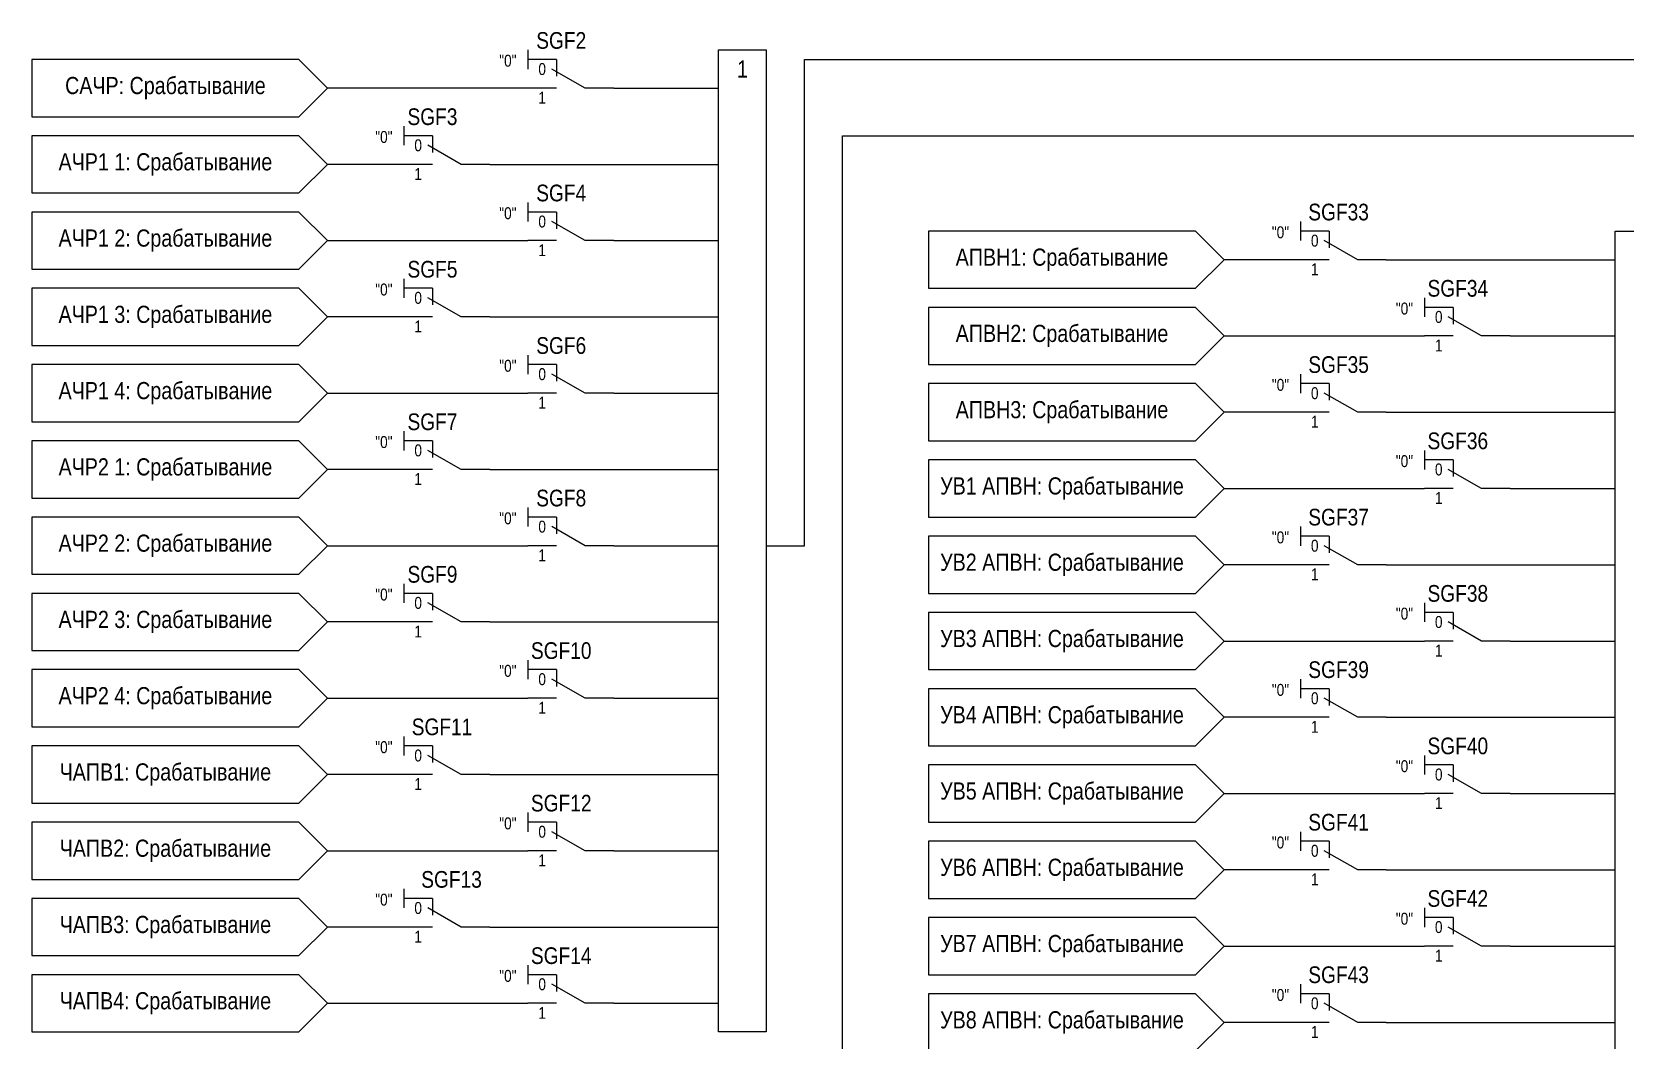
# Model space of a CAD drawing. Header units: millimetres. Extents: x -6343 to 676, y -1039 to 887.
# Drawn here: x 347 to 514, y 427.1 to 532.9 of the extents above; entities that cross this region are included whole.
import ezdxf
from ezdxf.enums import TextEntityAlignment as Align

# ---------------------------------------------------------------- set-up
doc = ezdxf.new("R2010")
doc.units = ezdxf.units.MM
doc.layers.add('Основная', color=7, linetype='Continuous')
doc.styles.add('2.5_Gost_RD', font='ARIALN.TTF', dxfattribs={"height": 2.5})
doc.styles.add('3.5_Gost_RD', font='ARIALN.TTF', dxfattribs={"height": 3.5})
doc.styles.add('Вывод', font='ARIALN.TTF', dxfattribs={"height": 2.5})
doc.styles.add('Компонент', font='ARIALN.TTF', dxfattribs={"height": 3.5})

# ---------------------------------------------------------------- blocks, each defined once
blk = doc.blocks.new('*U79')
at = {"layer": 'Основная', "color": 0}
blk.add_line((0, 0), (7, 4), dxfattribs=at)
at = {"layer": 'Основная', "ltscale": 0.35}
blk.add_line((6, 6), (6, 2.5), dxfattribs=at)
blk = doc.blocks.new('*U127')
at = {"layer": 'Основная', "color": 0}
for p, q in [((-3, 6), (-9, 6)), ((-3, 0), (-9, 0)), ((9, 0), (3, 0))]:
    blk.add_line(p, q, dxfattribs=at)
at = {"layer": 'Основная', "ltscale": 0.25, "xscale": -1}
blk.add_blockref('*U79', (3, 0), dxfattribs=at)
at = {"layer": 'Основная'}
for tag, height, style, p in [('ОУ', 3.5, 'Компонент', (-2, 10)), ('В1', 2.5, 'Вывод', (-13, 6)), ('В2', 2.5, 'Вывод', (-6, 4)), ('В3', 2.5, 'Вывод', (-6, -2))]:
    blk.add_attdef(tag, text='', height=height, dxfattribs=dict(at, style=style)).set_placement(p, align=Align.MIDDLE_CENTER)
blk = doc.blocks.new('*U129')
at = {"layer": 'Основная', "color": 0}
for p, q in [((-3, 6), (-9, 6)), ((-3, 0), (-9, 0)), ((9, 0), (3, 0))]:
    blk.add_line(p, q, dxfattribs=at)
at = {"layer": 'Основная', "ltscale": 0.25, "xscale": -1}
blk.add_blockref('*U79', (3, 0), dxfattribs=at)
at = {"layer": 'Основная'}
for tag, height, style, p in [('ОУ', 3.5, 'Компонент', (-3, 10)), ('В1', 2.5, 'Вывод', (-13, 6)), ('В2', 2.5, 'Вывод', (-6, 4)), ('В3', 2.5, 'Вывод', (-6, -2))]:
    blk.add_attdef(tag, text='', height=height, dxfattribs=dict(at, style=style)).set_placement(p, align=Align.MIDDLE_CENTER)
blk = doc.blocks.new('*U130')
at = {"layer": 'Основная', "color": 0}
for p, q in [((-3, 6), (-9, 6)), ((-3, 0), (-9, 0)), ((9, 0), (3, 0))]:
    blk.add_line(p, q, dxfattribs=at)
at = {"layer": 'Основная', "ltscale": 0.25, "xscale": -1}
blk.add_blockref('*U79', (3, 0), dxfattribs=at)
at = {"layer": 'Основная'}
for tag, height, style, p in [('ОУ', 3.5, 'Компонент', (-1, 10)), ('В1', 2.5, 'Вывод', (-13, 6)), ('В2', 2.5, 'Вывод', (-6, 4)), ('В3', 2.5, 'Вывод', (-6, -2))]:
    blk.add_attdef(tag, text='', height=height, dxfattribs=dict(at, style=style)).set_placement(p, align=Align.MIDDLE_CENTER)
blk = doc.blocks.new('*U128')
at = {"layer": 'Основная', "color": 0}
for p, q in [((-3, 6), (-9, 6)), ((-3, 0), (-9, 0)), ((9, 0), (3, 0))]:
    blk.add_line(p, q, dxfattribs=at)
at = {"layer": 'Основная', "ltscale": 0.25, "xscale": -1}
blk.add_blockref('*U79', (3, 0), dxfattribs=at)
at = {"layer": 'Основная'}
for tag, height, style, p in [('ОУ', 3.5, 'Компонент', (1, 10)), ('В1', 2.5, 'Вывод', (-13, 6)), ('В2', 2.5, 'Вывод', (-6, 4)), ('В3', 2.5, 'Вывод', (-6, -2))]:
    blk.add_attdef(tag, text='', height=height, dxfattribs=dict(at, style=style)).set_placement(p, align=Align.MIDDLE_CENTER)

msp = doc.modelspace()

# ---------------------------------------------------------------- linework, layer by layer
at = {"ltscale": 100}
for p, q in [((399, 527), (378, 527)), ((408, 511), (419, 511)), ((502, 501), (513, 501)), ((408, 495), (419, 495)), ((502, 485), (513, 485)), ((408, 479), (419, 479)), ((502, 469), (513, 469)), ((408, 463), (419, 463)), ((502, 453), (513, 453)), ((408, 447), (419, 447)), ((502, 437), (513, 437)), ((408, 431), (419, 431))]:
    msp.add_line(p, q, dxfattribs=at)
at = {"linetype": 'ByBlock', "ltscale": 10}
for p, q in [((386, 519), (378, 519)), ((395, 519), (419, 519)), ((480, 509), (472, 509)), ((489, 509), (513, 509)), ((386, 503), (378, 503)), ((395, 503), (419, 503)), ((480, 493), (472, 493)), ((489, 493), (513, 493)), ((386, 487), (378, 487)), ((395, 487), (419, 487)), ((480, 477), (472, 477)), ((489, 477), (513, 477)), ((386, 471), (378, 471)), ((395, 471), (419, 471)), ((480, 461), (472, 461)), ((489, 461), (513, 461)), ((386, 455), (378, 455)), ((395, 455), (419, 455)), ((480, 445), (472, 445)), ((489, 445), (513, 445)), ((386, 439), (378, 439)), ((395, 439), (419, 439)), ((480, 429), (472, 429)), ((489, 429), (513, 429))]:
    msp.add_line(p, q, dxfattribs=at)
at = {"ltscale": 100}
for points in [[(424, 479), (428, 479), (428, 530), (631, 530)], [(424, 357), (432, 357), (432, 522), (631, 522)]]:
    msp.add_lwpolyline(points, dxfattribs=at)
at = {"layer": 'Основная', "ltscale": 100}
for p, q in [((399, 531), (399, 529)), ((408, 527), (419, 527)), ((386, 523), (386, 521)), ((399, 515), (399, 513)), ((480, 513), (480, 511)), ((378, 511), (399, 511)), ((386, 507), (386, 505)), ((493, 505), (493, 503)), ((472, 501), (493, 501)), ((399, 499), (399, 497)), ((480, 497), (480, 495)), ((378, 495), (399, 495)), ((386, 491), (386, 489)), ((493, 489), (493, 487)), ((472, 485), (493, 485)), ((399, 483), (399, 481)), ((480, 481), (480, 479)), ((378, 479), (399, 479)), ((386, 475), (386, 473)), ((493, 473), (493, 471)), ((472, 469), (493, 469)), ((399, 467), (399, 465)), ((480, 465), (480, 463)), ((378, 463), (399, 463)), ((386, 459), (386, 457)), ((493, 457), (493, 455)), ((472, 453), (493, 453)), ((399, 451), (399, 449)), ((480, 449), (480, 447)), ((378, 447), (399, 447)), ((386, 443), (386, 441)), ((493, 441), (493, 439)), ((472, 437), (493, 437)), ((399, 435), (399, 433)), ((480, 433), (480, 431)), ((378, 431), (399, 431))]:
    msp.add_line(p, q, dxfattribs=at)
at = {"layer": 'Основная', "color": 0, "ltscale": 100}
for points in [[(378, 527), (375, 530), (347, 530), (347, 524), (375, 524), (378, 527)], [(378, 519), (375, 522), (347, 522), (347, 516), (375, 516), (378, 519)], [(378, 511), (375, 514), (347, 514), (347, 508), (375, 508), (378, 511)], [(472, 509), (469, 512), (441, 512), (441, 506), (469, 506), (472, 509)], [(378, 503), (375, 506), (347, 506), (347, 500), (375, 500), (378, 503)], [(472, 501), (469, 504), (441, 504), (441, 498), (469, 498), (472, 501)], [(378, 495), (375, 498), (347, 498), (347, 492), (375, 492), (378, 495)], [(472, 493), (469, 496), (441, 496), (441, 490), (469, 490), (472, 493)], [(378, 487), (375, 490), (347, 490), (347, 484), (375, 484), (378, 487)], [(472, 485), (469, 488), (441, 488), (441, 482), (469, 482), (472, 485)], [(378, 479), (375, 482), (347, 482), (347, 476), (375, 476), (378, 479)], [(472, 477), (469, 480), (441, 480), (441, 474), (469, 474), (472, 477)], [(378, 471), (375, 474), (347, 474), (347, 468), (375, 468), (378, 471)], [(472, 469), (469, 472), (441, 472), (441, 466), (469, 466), (472, 469)], [(378, 463), (375, 466), (347, 466), (347, 460), (375, 460), (378, 463)], [(472, 461), (469, 464), (441, 464), (441, 458), (469, 458), (472, 461)], [(378, 455), (375, 458), (347, 458), (347, 452), (375, 452), (378, 455)], [(472, 453), (469, 456), (441, 456), (441, 450), (469, 450), (472, 453)], [(378, 447), (375, 450), (347, 450), (347, 444), (375, 444), (378, 447)], [(472, 445), (469, 448), (441, 448), (441, 442), (469, 442), (472, 445)], [(378, 439), (375, 442), (347, 442), (347, 436), (375, 436), (378, 439)], [(472, 437), (469, 440), (441, 440), (441, 434), (469, 434), (472, 437)], [(378, 431), (375, 434), (347, 434), (347, 428), (375, 428), (378, 431)], [(472, 429), (469, 432), (441, 432), (441, 426), (469, 426), (472, 429)]]:
    msp.add_lwpolyline(points, dxfattribs=at)
at = {"layer": 'Основная', "ltscale": 100}
for points in [[(419, 531), (424, 531), (424, 428), (419, 428)], [(513, 512), (518, 512), (518, 370), (513, 370)]]:
    msp.add_lwpolyline(points, close=True, dxfattribs=at)
for points in [[(408, 527), (419, 527)], [(378, 511), (399, 511)], [(472, 501), (493, 501)], [(378, 495), (399, 495)], [(472, 485), (493, 485)], [(378, 479), (399, 479)], [(472, 469), (493, 469)], [(378, 463), (399, 463)], [(472, 453), (493, 453)], [(378, 447), (399, 447)], [(472, 437), (493, 437)], [(378, 431), (399, 431)]]:
    msp.add_lwpolyline(points, dxfattribs=at)

# ---------------------------------------------------------------- block references
at = {"layer": 'Основная', "ltscale": 0.25}
ref = msp.add_blockref('*U127', (403.5, 527), dxfattribs=dict(at, xscale=0.5, yscale=0.5, zscale=0.5))
ref.add_attrib('ОУ', 'SGF2', dxfattribs={"height": 1.75, "style": 'Компонент'}).set_placement((402.5, 532), align=Align.MIDDLE_CENTER)
ref.add_attrib('В2', '0', dxfattribs={"height": 1.25, "style": 'Вывод'}).set_placement((400.5, 529), align=Align.MIDDLE_CENTER)
ref.add_attrib('В3', '1', dxfattribs={"height": 1.25, "style": 'Вывод'}).set_placement((400.5, 526), align=Align.MIDDLE_CENTER)
ref = msp.add_blockref('*U129', (390.5, 519), dxfattribs=dict(at, xscale=0.5, yscale=0.5, zscale=0.5))
ref.add_attrib('ОУ', 'SGF3', dxfattribs={"height": 1.75, "style": 'Компонент'}).set_placement((389, 524), align=Align.MIDDLE_CENTER)
ref.add_attrib('В2', '0', dxfattribs={"height": 1.25, "style": 'Вывод'}).set_placement((387.5, 521), align=Align.MIDDLE_CENTER)
ref.add_attrib('В3', '1', dxfattribs={"height": 1.25, "style": 'Вывод'}).set_placement((387.5, 518), align=Align.MIDDLE_CENTER)
ref = msp.add_blockref('*U127', (403.5, 511), dxfattribs=dict(at, xscale=0.5, yscale=0.5, zscale=0.5))
ref.add_attrib('ОУ', 'SGF4', dxfattribs={"height": 1.75, "style": 'Компонент'}).set_placement((402.5, 516), align=Align.MIDDLE_CENTER)
ref.add_attrib('В2', '0', dxfattribs={"height": 1.25, "style": 'Вывод'}).set_placement((400.5, 513), align=Align.MIDDLE_CENTER)
ref.add_attrib('В3', '1', dxfattribs={"height": 1.25, "style": 'Вывод'}).set_placement((400.5, 510), align=Align.MIDDLE_CENTER)
ref = msp.add_blockref('*U130', (484.5, 509), dxfattribs=dict(at, xscale=0.5, yscale=0.5, zscale=0.5))
ref.add_attrib('ОУ', 'SGF33', dxfattribs={"height": 1.75, "style": 'Компонент'}).set_placement((484, 514), align=Align.MIDDLE_CENTER)
ref.add_attrib('В2', '0', dxfattribs={"height": 1.25, "style": 'Вывод'}).set_placement((481.5, 511), align=Align.MIDDLE_CENTER)
ref.add_attrib('В3', '1', dxfattribs={"height": 1.25, "style": 'Вывод'}).set_placement((481.5, 508), align=Align.MIDDLE_CENTER)
ref = msp.add_blockref('*U129', (390.5, 503), dxfattribs=dict(at, xscale=0.5, yscale=0.5, zscale=0.5))
ref.add_attrib('ОУ', 'SGF5', dxfattribs={"height": 1.75, "style": 'Компонент'}).set_placement((389, 508), align=Align.MIDDLE_CENTER)
ref.add_attrib('В2', '0', dxfattribs={"height": 1.25, "style": 'Вывод'}).set_placement((387.5, 505), align=Align.MIDDLE_CENTER)
ref.add_attrib('В3', '1', dxfattribs={"height": 1.25, "style": 'Вывод'}).set_placement((387.5, 502), align=Align.MIDDLE_CENTER)
ref = msp.add_blockref('*U127', (497.5, 501), dxfattribs=dict(at, xscale=0.5, yscale=0.5, zscale=0.5))
ref.add_attrib('ОУ', 'SGF34', dxfattribs={"height": 1.75, "style": 'Компонент'}).set_placement((496.5, 506), align=Align.MIDDLE_CENTER)
ref.add_attrib('В2', '0', dxfattribs={"height": 1.25, "style": 'Вывод'}).set_placement((494.5, 503), align=Align.MIDDLE_CENTER)
ref.add_attrib('В3', '1', dxfattribs={"height": 1.25, "style": 'Вывод'}).set_placement((494.5, 500), align=Align.MIDDLE_CENTER)
ref = msp.add_blockref('*U127', (403.5, 495), dxfattribs=dict(at, xscale=0.5, yscale=0.5, zscale=0.5))
ref.add_attrib('ОУ', 'SGF6', dxfattribs={"height": 1.75, "style": 'Компонент'}).set_placement((402.5, 500), align=Align.MIDDLE_CENTER)
ref.add_attrib('В2', '0', dxfattribs={"height": 1.25, "style": 'Вывод'}).set_placement((400.5, 497), align=Align.MIDDLE_CENTER)
ref.add_attrib('В3', '1', dxfattribs={"height": 1.25, "style": 'Вывод'}).set_placement((400.5, 494), align=Align.MIDDLE_CENTER)
ref = msp.add_blockref('*U130', (484.5, 493), dxfattribs=dict(at, xscale=0.5, yscale=0.5, zscale=0.5))
ref.add_attrib('ОУ', 'SGF35', dxfattribs={"height": 1.75, "style": 'Компонент'}).set_placement((484, 498), align=Align.MIDDLE_CENTER)
ref.add_attrib('В2', '0', dxfattribs={"height": 1.25, "style": 'Вывод'}).set_placement((481.5, 495), align=Align.MIDDLE_CENTER)
ref.add_attrib('В3', '1', dxfattribs={"height": 1.25, "style": 'Вывод'}).set_placement((481.5, 492), align=Align.MIDDLE_CENTER)
ref = msp.add_blockref('*U129', (390.5, 487), dxfattribs=dict(at, xscale=0.5, yscale=0.5, zscale=0.5))
ref.add_attrib('ОУ', 'SGF7', dxfattribs={"height": 1.75, "style": 'Компонент'}).set_placement((389, 492), align=Align.MIDDLE_CENTER)
ref.add_attrib('В2', '0', dxfattribs={"height": 1.25, "style": 'Вывод'}).set_placement((387.5, 489), align=Align.MIDDLE_CENTER)
ref.add_attrib('В3', '1', dxfattribs={"height": 1.25, "style": 'Вывод'}).set_placement((387.5, 486), align=Align.MIDDLE_CENTER)
ref = msp.add_blockref('*U127', (497.5, 485), dxfattribs=dict(at, xscale=0.5, yscale=0.5, zscale=0.5))
ref.add_attrib('ОУ', 'SGF36', dxfattribs={"height": 1.75, "style": 'Компонент'}).set_placement((496.5, 490), align=Align.MIDDLE_CENTER)
ref.add_attrib('В2', '0', dxfattribs={"height": 1.25, "style": 'Вывод'}).set_placement((494.5, 487), align=Align.MIDDLE_CENTER)
ref.add_attrib('В3', '1', dxfattribs={"height": 1.25, "style": 'Вывод'}).set_placement((494.5, 484), align=Align.MIDDLE_CENTER)
ref = msp.add_blockref('*U127', (403.5, 479), dxfattribs=dict(at, xscale=0.5, yscale=0.5, zscale=0.5))
ref.add_attrib('ОУ', 'SGF8', dxfattribs={"height": 1.75, "style": 'Компонент'}).set_placement((402.5, 484), align=Align.MIDDLE_CENTER)
ref.add_attrib('В2', '0', dxfattribs={"height": 1.25, "style": 'Вывод'}).set_placement((400.5, 481), align=Align.MIDDLE_CENTER)
ref.add_attrib('В3', '1', dxfattribs={"height": 1.25, "style": 'Вывод'}).set_placement((400.5, 478), align=Align.MIDDLE_CENTER)
ref = msp.add_blockref('*U130', (484.5, 477), dxfattribs=dict(at, xscale=0.5, yscale=0.5, zscale=0.5))
ref.add_attrib('ОУ', 'SGF37', dxfattribs={"height": 1.75, "style": 'Компонент'}).set_placement((484, 482), align=Align.MIDDLE_CENTER)
ref.add_attrib('В2', '0', dxfattribs={"height": 1.25, "style": 'Вывод'}).set_placement((481.5, 479), align=Align.MIDDLE_CENTER)
ref.add_attrib('В3', '1', dxfattribs={"height": 1.25, "style": 'Вывод'}).set_placement((481.5, 476), align=Align.MIDDLE_CENTER)
ref = msp.add_blockref('*U129', (390.5, 471), dxfattribs=dict(at, xscale=0.5, yscale=0.5, zscale=0.5))
ref.add_attrib('ОУ', 'SGF9', dxfattribs={"height": 1.75, "style": 'Компонент'}).set_placement((389, 476), align=Align.MIDDLE_CENTER)
ref.add_attrib('В2', '0', dxfattribs={"height": 1.25, "style": 'Вывод'}).set_placement((387.5, 473), align=Align.MIDDLE_CENTER)
ref.add_attrib('В3', '1', dxfattribs={"height": 1.25, "style": 'Вывод'}).set_placement((387.5, 470), align=Align.MIDDLE_CENTER)
ref = msp.add_blockref('*U127', (497.5, 469), dxfattribs=dict(at, xscale=0.5, yscale=0.5, zscale=0.5))
ref.add_attrib('ОУ', 'SGF38', dxfattribs={"height": 1.75, "style": 'Компонент'}).set_placement((496.5, 474), align=Align.MIDDLE_CENTER)
ref.add_attrib('В2', '0', dxfattribs={"height": 1.25, "style": 'Вывод'}).set_placement((494.5, 471), align=Align.MIDDLE_CENTER)
ref.add_attrib('В3', '1', dxfattribs={"height": 1.25, "style": 'Вывод'}).set_placement((494.5, 468), align=Align.MIDDLE_CENTER)
ref = msp.add_blockref('*U127', (403.5, 463), dxfattribs=dict(at, xscale=0.5, yscale=0.5, zscale=0.5))
ref.add_attrib('ОУ', 'SGF10', dxfattribs={"height": 1.75, "style": 'Компонент'}).set_placement((402.5, 468), align=Align.MIDDLE_CENTER)
ref.add_attrib('В2', '0', dxfattribs={"height": 1.25, "style": 'Вывод'}).set_placement((400.5, 465), align=Align.MIDDLE_CENTER)
ref.add_attrib('В3', '1', dxfattribs={"height": 1.25, "style": 'Вывод'}).set_placement((400.5, 462), align=Align.MIDDLE_CENTER)
ref = msp.add_blockref('*U130', (484.5, 461), dxfattribs=dict(at, xscale=0.5, yscale=0.5, zscale=0.5))
ref.add_attrib('ОУ', 'SGF39', dxfattribs={"height": 1.75, "style": 'Компонент'}).set_placement((484, 466), align=Align.MIDDLE_CENTER)
ref.add_attrib('В2', '0', dxfattribs={"height": 1.25, "style": 'Вывод'}).set_placement((481.5, 463), align=Align.MIDDLE_CENTER)
ref.add_attrib('В3', '1', dxfattribs={"height": 1.25, "style": 'Вывод'}).set_placement((481.5, 460), align=Align.MIDDLE_CENTER)
ref = msp.add_blockref('*U130', (390.5, 455), dxfattribs=dict(at, xscale=0.5, yscale=0.5, zscale=0.5))
ref.add_attrib('ОУ', 'SGF11', dxfattribs={"height": 1.75, "style": 'Компонент'}).set_placement((390, 460), align=Align.MIDDLE_CENTER)
ref.add_attrib('В2', '0', dxfattribs={"height": 1.25, "style": 'Вывод'}).set_placement((387.5, 457), align=Align.MIDDLE_CENTER)
ref.add_attrib('В3', '1', dxfattribs={"height": 1.25, "style": 'Вывод'}).set_placement((387.5, 454), align=Align.MIDDLE_CENTER)
ref = msp.add_blockref('*U127', (497.5, 453), dxfattribs=dict(at, xscale=0.5, yscale=0.5, zscale=0.5))
ref.add_attrib('ОУ', 'SGF40', dxfattribs={"height": 1.75, "style": 'Компонент'}).set_placement((496.5, 458), align=Align.MIDDLE_CENTER)
ref.add_attrib('В2', '0', dxfattribs={"height": 1.25, "style": 'Вывод'}).set_placement((494.5, 455), align=Align.MIDDLE_CENTER)
ref.add_attrib('В3', '1', dxfattribs={"height": 1.25, "style": 'Вывод'}).set_placement((494.5, 452), align=Align.MIDDLE_CENTER)
ref = msp.add_blockref('*U127', (403.5, 447), dxfattribs=dict(at, xscale=0.5, yscale=0.5, zscale=0.5))
ref.add_attrib('ОУ', 'SGF12', dxfattribs={"height": 1.75, "style": 'Компонент'}).set_placement((402.5, 452), align=Align.MIDDLE_CENTER)
ref.add_attrib('В2', '0', dxfattribs={"height": 1.25, "style": 'Вывод'}).set_placement((400.5, 449), align=Align.MIDDLE_CENTER)
ref.add_attrib('В3', '1', dxfattribs={"height": 1.25, "style": 'Вывод'}).set_placement((400.5, 446), align=Align.MIDDLE_CENTER)
ref = msp.add_blockref('*U130', (484.5, 445), dxfattribs=dict(at, xscale=0.5, yscale=0.5, zscale=0.5))
ref.add_attrib('ОУ', 'SGF41', dxfattribs={"height": 1.75, "style": 'Компонент'}).set_placement((484, 450), align=Align.MIDDLE_CENTER)
ref.add_attrib('В2', '0', dxfattribs={"height": 1.25, "style": 'Вывод'}).set_placement((481.5, 447), align=Align.MIDDLE_CENTER)
ref.add_attrib('В3', '1', dxfattribs={"height": 1.25, "style": 'Вывод'}).set_placement((481.5, 444), align=Align.MIDDLE_CENTER)
ref = msp.add_blockref('*U128', (390.5, 439), dxfattribs=dict(at, xscale=0.5, yscale=0.5, zscale=0.5))
ref.add_attrib('ОУ', 'SGF13', dxfattribs={"height": 1.75, "style": 'Компонент'}).set_placement((391, 444), align=Align.MIDDLE_CENTER)
ref.add_attrib('В2', '0', dxfattribs={"height": 1.25, "style": 'Вывод'}).set_placement((387.5, 441), align=Align.MIDDLE_CENTER)
ref.add_attrib('В3', '1', dxfattribs={"height": 1.25, "style": 'Вывод'}).set_placement((387.5, 438), align=Align.MIDDLE_CENTER)
ref = msp.add_blockref('*U127', (497.5, 437), dxfattribs=dict(at, xscale=0.5, yscale=0.5, zscale=0.5))
ref.add_attrib('ОУ', 'SGF42', dxfattribs={"height": 1.75, "style": 'Компонент'}).set_placement((496.5, 442), align=Align.MIDDLE_CENTER)
ref.add_attrib('В2', '0', dxfattribs={"height": 1.25, "style": 'Вывод'}).set_placement((494.5, 439), align=Align.MIDDLE_CENTER)
ref.add_attrib('В3', '1', dxfattribs={"height": 1.25, "style": 'Вывод'}).set_placement((494.5, 436), align=Align.MIDDLE_CENTER)
ref = msp.add_blockref('*U127', (403.5, 431), dxfattribs=dict(at, xscale=0.5, yscale=0.5, zscale=0.5))
ref.add_attrib('ОУ', 'SGF14', dxfattribs={"height": 1.75, "style": 'Компонент'}).set_placement((402.5, 436), align=Align.MIDDLE_CENTER)
ref.add_attrib('В2', '0', dxfattribs={"height": 1.25, "style": 'Вывод'}).set_placement((400.5, 433), align=Align.MIDDLE_CENTER)
ref.add_attrib('В3', '1', dxfattribs={"height": 1.25, "style": 'Вывод'}).set_placement((400.5, 430), align=Align.MIDDLE_CENTER)
ref = msp.add_blockref('*U130', (484.5, 429), dxfattribs=dict(at, xscale=0.5, yscale=0.5, zscale=0.5))
ref.add_attrib('ОУ', 'SGF43', dxfattribs={"height": 1.75, "style": 'Компонент'}).set_placement((484, 434), align=Align.MIDDLE_CENTER)
ref.add_attrib('В2', '0', dxfattribs={"height": 1.25, "style": 'Вывод'}).set_placement((481.5, 431), align=Align.MIDDLE_CENTER)
ref.add_attrib('В3', '1', dxfattribs={"height": 1.25, "style": 'Вывод'}).set_placement((481.5, 428), align=Align.MIDDLE_CENTER)

# ---------------------------------------------------------------- texts
at = {"layer": 'Основная', "ltscale": 100, "char_height": 1.25, "attachment_point": 1, "style": '3.5_Gost_RD'}
for insert in [(396, 530.5), (383, 522.5), (396, 514.5), (477, 512.5), (383, 506.5), (490, 504.5), (396, 498.5), (477, 496.5), (383, 490.5), (490, 488.5), (396, 482.5), (477, 480.5), (383, 474.5), (490, 472.5), (396, 466.5), (477, 464.5), (383, 458.5), (490, 456.5), (396, 450.5), (477, 448.5), (383, 442.5), (490, 440.5), (396, 434.5), (477, 432.5)]:
    msp.add_mtext_dynamic_manual_height_columns('"0"', width=2, gutter_width=17.5, heights=[0], dxfattribs=dict(at, insert=insert))
at = {"layer": 'Основная', "ltscale": 100, "insert": (421.5, 529), "char_height": 1.8, "width": 5, "attachment_point": 5, "style": '2.5_Gost_RD'}
msp.add_mtext('1', dxfattribs=at)
at = {"layer": 'Основная', "color": 0, "ltscale": 100, "char_height": 1.8, "width": 28, "attachment_point": 5, "style": '2.5_Gost_RD'}
for s, insert in [('{\\C256;САЧР: Срабатывание}', (361, 527)), ('{\\C256;АЧР1 1: Срабатывание}', (361, 519)), ('{\\C256;АЧР1 2: Срабатывание}', (361, 511)), ('{\\C256;АПВН1: Срабатывание}', (455, 509)), ('{\\C256;АЧР1 3: Срабатывание}', (361, 503)), ('{\\C256;АПВН2: Срабатывание}', (455, 501)), ('{\\C256;АЧР1 4: Срабатывание}', (361, 495)), ('{\\C256;АПВН3: Срабатывание}', (455, 493)), ('{\\C256;АЧР2 1: Срабатывание}', (361, 487)), ('{\\C256;УВ1 АПВН: Срабатывание}', (455, 485)), ('{\\C256;АЧР2 2: Срабатывание}', (361, 479)), ('{\\C256;УВ2 АПВН: Срабатывание}', (455, 477)), ('{\\C256;АЧР2 3: Срабатывание}', (361, 471)), ('{\\C256;УВ3 АПВН: Срабатывание}', (455, 469)), ('{\\C256;АЧР2 4: Срабатывание}', (361, 463)), ('{\\C256;УВ4 АПВН: Срабатывание}', (455, 461)), ('{\\C256;ЧАПВ1: Срабатывание}', (361, 455)), ('{\\C256;УВ5 АПВН: Срабатывание}', (455, 453)), ('{\\C256;ЧАПВ2: Срабатывание}', (361, 447)), ('{\\C256;УВ6 АПВН: Срабатывание}', (455, 445)), ('{\\C256;ЧАПВ3: Срабатывание}', (361, 439)), ('{\\C256;УВ7 АПВН: Срабатывание}', (455, 437)), ('{\\C256;ЧАПВ4: Срабатывание}', (361, 431)), ('{\\C256;УВ8 АПВН: Срабатывание}', (455, 429))]:
    msp.add_mtext(s, dxfattribs=dict(at, insert=insert))

doc.saveas('drawing.dxf')
